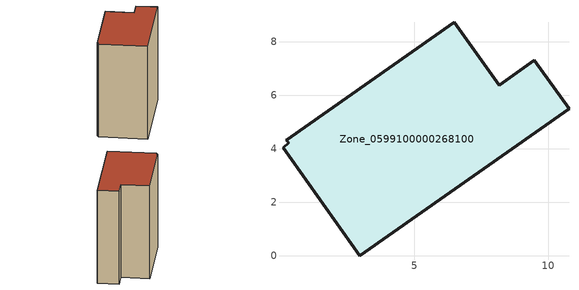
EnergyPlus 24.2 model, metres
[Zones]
Zone_0599100000268100
 floor ground (C_G): 0.09,4.05 0.3,4.22 0.22,4.33 6.5,8.74 8.18,6.38 9.49,7.31 10.78,5.5 2.96,0 z0
 wall outside (C_F): 10.78,5.5 9.49,7.31 8.18,6.38 6.5,8.74 0.22,4.33 0.3,4.22 0.09,4.05 2.96,0 10.78,5.5 z0:10.17
 roof outside (C_R): 0.3,4.22 0.09,4.05 2.96,0 10.78,5.5 9.49,7.31 8.18,6.38 6.5,8.74 0.22,4.33 z10.17
[BUILDING]
Pand.0599100000268100: North Axis=0; Terrain=City; Loads Convergence Tolerance Value=0.04; Temperature Convergence Tolerance Value=0.4; Solar Distribution=FullExterior; Maximum Number of Warmup Days=25; Minimum Number of Warmup Days=1
[Site:Location]
Rotterdam.The.Hague.AP_ZH_NLD Design_Conditions: Latitude=51.96; Longitude=4.45; Time Zone=1; Elevation=-4.5
[SITE:GROUNDTEMPERATURE:BUILDINGSURFACE]
18, 18, 18, 18, 18, 18, 18, 18, 18, 18, 18, 18
[MATERIAL] Thermal Absorptance=0.9; Solar Absorptance=0.7; Visible Absorptance=0.7
Name | Roughness | Thickness | Conductivity | Density | Specific Heat
G.TI.1946-1964 | MediumSmooth | 0.15 | 1 | 540 | 1210
F.TI.1946-1964 | Rough | 0.3 | 0.857143 | 1920 | 840
R.TI.1946-1964 | MediumRough | 0.2 | 0.277778 | 1500 | 1000
[CONSTRUCTION]
C_G: G.TI.1946-1964
C_F: F.TI.1946-1964
C_R: R.TI.1946-1964
[ZONE]
Zone_0599100000268100: Type=1; Multiplier=1; Ceiling Height=Autocalculate; Volume=Autocalculate; Floor Area=autocalculate; Part of Total Floor Area=Yes
[ZONEINFILTRATION:DESIGNFLOWRATE]
Infil_Zone_0599100000268100: Zone or ZoneList or Space or SpaceList=Zone_0599100000268100; Schedule=AlwaysOn; Design Flow Rate Calculation Method=Flow/Area; Flow Rate per Floor Area=0.003; Constant Term Coefficient=1; Temperature Term Coefficient=0; Velocity Term Coefficient=0; Velocity Squared Term Coefficient=0
[HVACTEMPLATE:ZONE:IDEALLOADSAIRSYSTEM]
Zone_0599100000268100: Maximum Heating Supply Air Temperature=50; Minimum Cooling Supply Air Temperature=13; Maximum Heating Supply Air Humidity Ratio=0.0156; Minimum Cooling Supply Air Humidity Ratio=0.0077; Heating Limit=NoLimit; Cooling Limit=NoLimit; Dehumidification Control Type=ConstantSensibleHeatRatio; Cooling Sensible Heat Ratio=0.7; Dehumidification Setpoint=60; Humidification Control Type=None; Humidification Setpoint=30; Outdoor Air Method=None; Outdoor Air Flow Rate per Person=0.00944; Outdoor Air Flow Rate per Zone Floor Area=0; Outdoor Air Flow Rate per Zone=0; Demand Controlled Ventilation Type=None; Outdoor Air Economizer Type=NoEconomizer; Heat Recovery Type=None; Sensible Heat Recovery Effectiveness=0.7; Latent Heat Recovery Effectiveness=0.65
[ZONECONTROL:THERMOSTAT]
ThermostatControl_Zone_0599100000268100: Zone or ZoneList=Zone_0599100000268100; Control Type Schedule=DualSetpointControlType; Control 1=Thermostat_Zone_0599100000268100; Temperature Difference Between Cutout And Setpoint=0
[THERMOSTATSETPOINT:DUALSETPOINT]
Thermostat_Zone_0599100000268100: Heating Setpoint Temperature Schedule=HeatingSetpoint_Zone_0599100000268100; Cooling Setpoint Temperature Schedule=CoolingSetpoint_Zone_0599100000268100
[SCHEDULE:COMPACT]
HeatingSetpoint_Zone_0599100000268100: Through: 12/31, For: AllDays, Until: 24:00, 21
CoolingSetpoint_Zone_0599100000268100: Through: 12/31, For: AllDays, Until: 24:00, 24
DualSetpointControlType: Through: 12/31, For: AllDays, Until: 24:00, 4
AlwaysOn: Through: 12/31, For: AllDays, Until: 24:00, 1
